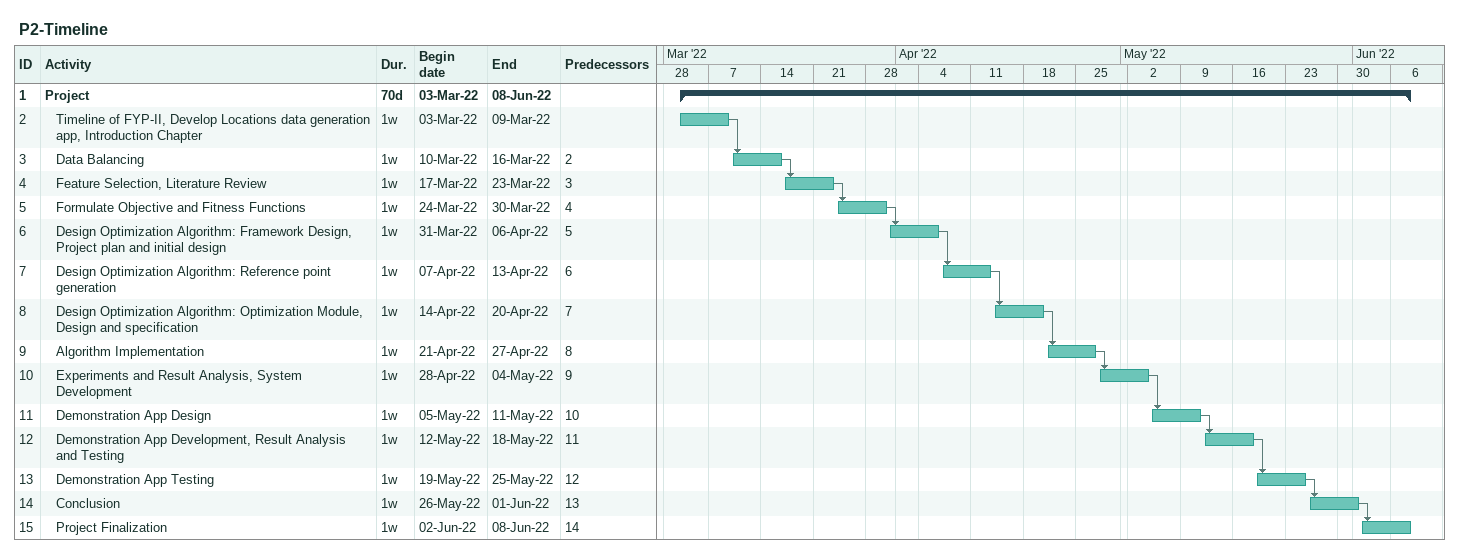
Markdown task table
P2-Timeline

| ID | Level | Task | Duration | Start | Finish | Predecessors |
|---|---|---|---|---|---|---|
| 1 | 1 | **Project** | 70d | 2022-03-03 | 2022-06-08 |  |
| 2 | 2 | Timeline of FYP-II, Develop Locations data generation app, Introduction Chapter | 1w | 2022-03-03 | 2022-03-09 |  |
| 3 | 2 | Data Balancing | 1w | 2022-03-10 | 2022-03-16 | 2 |
| 4 | 2 | Feature Selection, Literature Review | 1w | 2022-03-17 | 2022-03-23 | 3 |
| 5 | 2 | Formulate Objective and Fitness Functions | 1w | 2022-03-24 | 2022-03-30 | 4 |
| 6 | 2 | Design Optimization Algorithm: Framework Design, Project plan and initial design | 1w | 2022-03-31 | 2022-04-06 | 5 |
| 7 | 2 | Design Optimization Algorithm: Reference point generation | 1w | 2022-04-07 | 2022-04-13 | 6 |
| 8 | 2 | Design Optimization Algorithm: Optimization Module, Design and specification | 1w | 2022-04-14 | 2022-04-20 | 7 |
| 9 | 2 | Algorithm Implementation | 1w | 2022-04-21 | 2022-04-27 | 8 |
| 10 | 2 | Experiments and Result Analysis, System Development | 1w | 2022-04-28 | 2022-05-04 | 9 |
| 11 | 2 | Demonstration App Design | 1w | 2022-05-05 | 2022-05-11 | 10 |
| 12 | 2 | Demonstration App Development, Result Analysis and Testing | 1w | 2022-05-12 | 2022-05-18 | 11 |
| 13 | 2 | Demonstration App Testing | 1w | 2022-05-19 | 2022-05-25 | 12 |
| 14 | 2 | Conclusion | 1w | 2022-05-26 | 2022-06-01 | 13 |
| 15 | 2 | Project Finalization | 1w | 2022-06-02 | 2022-06-08 | 14 |
